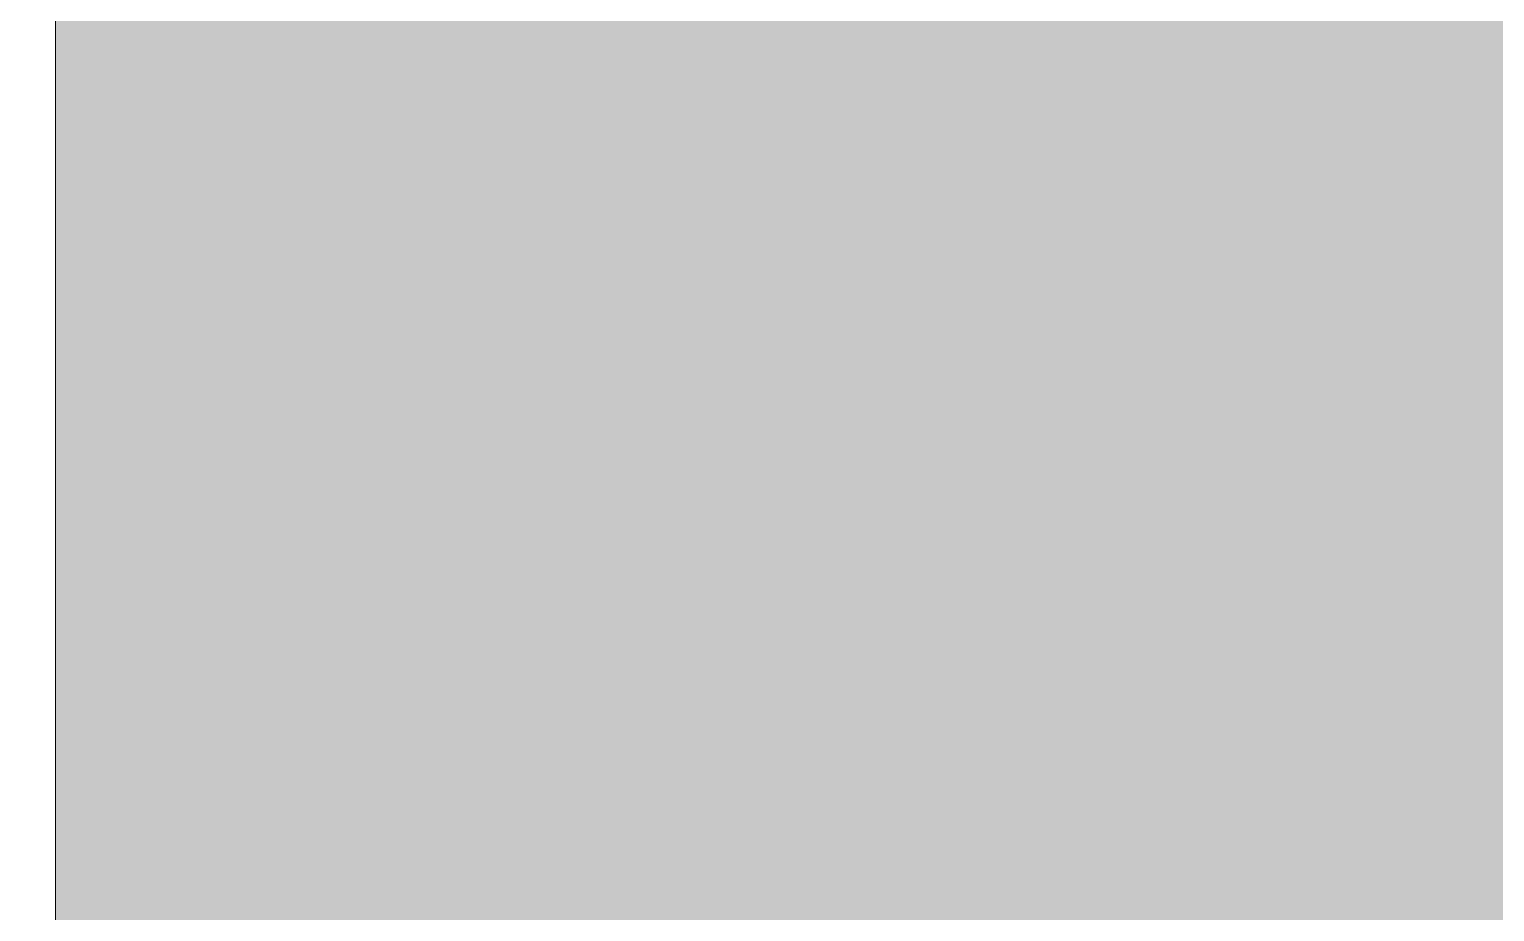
# Model space of a CAD drawing. Header units: millimetres. Extents: x -17017 to 628417, y -109036 to 199237.
# Drawn here: x 324320.6988 to 324321.1823, y -81532.1415 to -81531.8503 of the extents above; entities that cross this region are included whole.
import ezdxf

# ---------------------------------------------------------------- set-up
doc = ezdxf.new("R2010")
doc.units = ezdxf.units.MM
for name, color, linetype, lineweight in [('A-DETL-GENF-OTLN', 7, 'Continuous', 9), ('A-GLAZ-____-OTLN', 7, 'Continuous', 9), ('A-WALL-____-PATT-1', 7, 'Continuous', 9)]:
    doc.layers.add(name, color=color, linetype=linetype, lineweight=lineweight)

# ---------------------------------------------------------------- blocks, each defined once
blk = doc.blocks.new('AR_Отверстие прямоугольное _в стене_ - AR_Отверстие прямоугольное _в стене__ОВ-36980490-АР1_План отверстий 3 этажа в осях 1-64_А-ГГ')
at = {"layer": 'A-GLAZ-____-OTLN'}
blk.add_hatch(color=256, dxfattribs=at).paths.add_polyline_path([(-400, -50), (400, -50), (400, 50), (-400, 50)], flags=0)
at = {"layer": 'A-DETL-GENF-OTLN'}
for p, q in [((-400, -50), (-400, 50)), ((-400, 50), (-400, -50))]:
    blk.add_line(p, q, dxfattribs=at)

msp = doc.modelspace()

# ---------------------------------------------------------------- hatches: boundary and pattern name
at = {"layer": 'A-WALL-____-PATT-1'}
h = msp.add_hatch(dxfattribs=at)
h.set_pattern_fill('FP_4', color=256, style=0, pattern_type=2)
h.set_pattern_definition([(45, (283770.71, -86863.46), (-84.8528, 84.8528), [])])
h.paths.add_polyline_path([(326070.70744, -81532.41416), (326070.70744, -81432.41416), (325120.70744, -81432.41416), (325120.70744, -81532.41416)], flags=0)
h.paths.add_polyline_path([(324320.70744, -81532.41416), (324320.70744, -81432.41416), (324020.70744, -81432.41416), (324020.70744, -81532.41416)], flags=0)
h.paths.add_polyline_path([(323320.70744, -81532.41416), (323420.70744, -81532.41416), (323420.70744, -81432.41416), (323320.70744, -81432.41416)], flags=0)

# ---------------------------------------------------------------- block references
at = {"layer": 'A-GLAZ-____-OTLN'}
msp.add_blockref('AR_Отверстие прямоугольное _в стене_ - AR_Отверстие прямоугольное _в стене__ОВ-36980490-АР1_План отверстий 3 этажа в осях 1-64_А-ГГ', (324720.70744, -81482.41416), dxfattribs=at)

doc.saveas('drawing.dxf')
